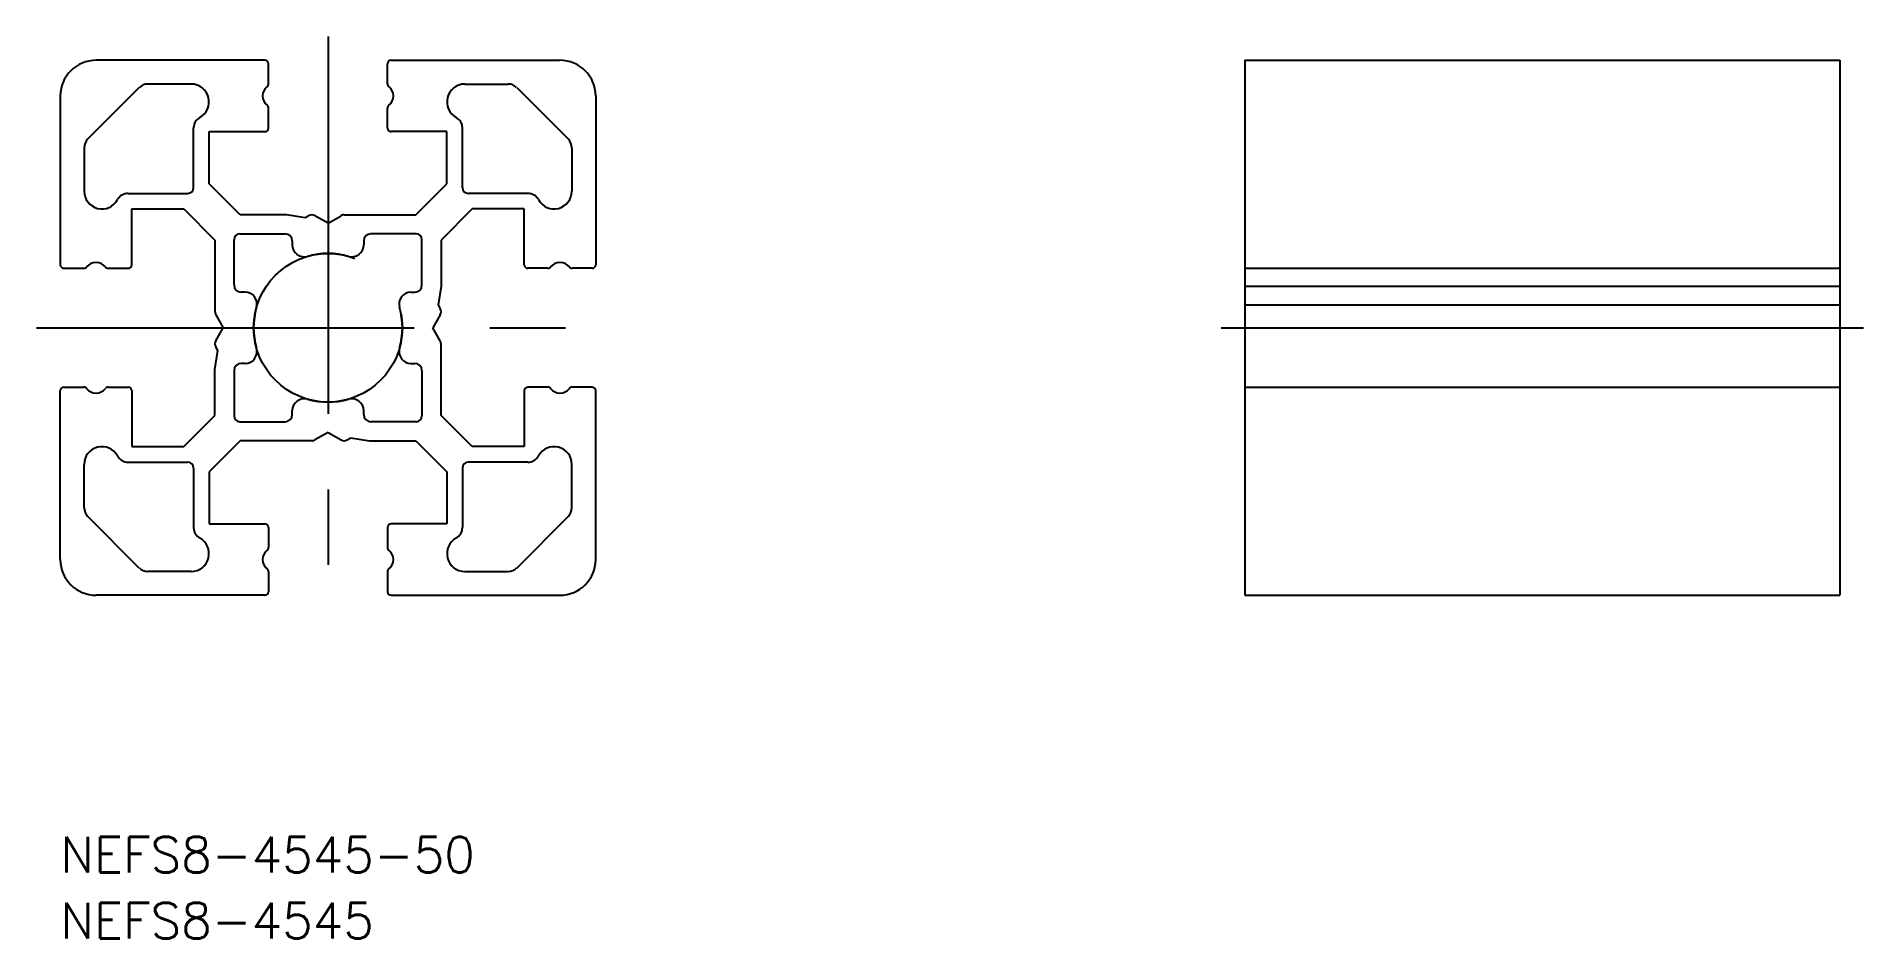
# Model space of a CAD drawing. Extents: x -25 to 129, y -51 to 25.
import ezdxf

# ---------------------------------------------------------------- set-up
doc = ezdxf.new("R2010")
doc.units = 0
doc.linetypes.add('CENTER', pattern=[50.8, 31.75, -6.35, 6.35, -6.35])
doc.linetypes.add('PHANTOM', pattern=[63.5, 31.75, -6.35, 6.35, -6.35, 6.35, -6.35])
doc.layers.get('0').update_dxf_attribs({"linetype": 'CONTINUOUS'})
doc.layers.add('CENTER', color=1, linetype='CENTER')
doc.styles.get("Standard").update_dxf_attribs({"font": 'txt.shx', "height": 3, "bigfont": 'bigfont.shx'})

# ---------------------------------------------------------------- blocks, each defined once
blk = doc.blocks.new('*U16')
at = {"color": 7, "linetype": 'CONTINUOUS'}
blk.add_text('NEFS8-4545-50', height=3, dxfattribs=at).set_placement((-22.5, -45.83))
blk = doc.blocks.new('*U17')
at = {"color": 7, "linetype": 'CONTINUOUS'}
blk.add_text('NEFS8-4545', height=3, dxfattribs=at).set_placement((-22.5, -51.37))

msp = doc.modelspace()

# ---------------------------------------------------------------- linework, layer by layer
at = {"color": 7, "linetype": 'CONTINUOUS'}
for p, q in [((-5.3, 22.5), (-19.5, 22.5)), ((-5, 20.52), (-5, 22.2)), ((5, 20.52), (5, 22.2)), ((5.3, 22.5), (19.5, 22.5)), ((77.07, 22.5), (127.07, 22.5)), ((77.07, 22.5), (77.07, -22.5)), ((127.07, 22.5), (127.07, -22.5)), ((-15.86, 20.21), (-20.21, 15.86)), ((-11.5, 20.5), (-15.15, 20.5)), ((11.5, 20.5), (15.15, 20.5)), ((15.86, 20.21), (20.21, 15.86)), ((-22.5, 19.5), (-22.5, 5.3)), ((-5, 16.8), (-5, 18.48)), ((5, 16.8), (5, 18.48)), ((22.5, 19.5), (22.5, 5.3)), ((-11.3, 11.8), (-11.3, 16.81)), ((-10, 12.12), (-10, 16.5)), ((-10, 16.5), (-5.3, 16.5)), ((10, 16.5), (5.3, 16.5)), ((10, 12.12), (10, 16.5)), ((11.3, 11.8), (11.3, 16.81)), ((-20.5, 15.15), (-20.5, 11.5)), ((20.5, 15.15), (20.5, 11.5)), ((-16.81, 11.3), (-11.8, 11.3)), ((-7.38, 9.5), (-10, 12.12)), ((7.38, 9.5), (10, 12.12)), ((16.81, 11.3), (11.8, 11.3)), ((-16.5, 5.3), (-16.5, 10)), ((-16.5, 10), (-12.12, 10)), ((-12.12, 10), (-9.5, 7.38)), ((-3.5, 9.5), (-7.38, 9.5)), ((-1.92, 9.25), (-3.5, 9.5)), ((-1.6, 9.43), (-1.92, 9.25)), ((0, 8.8), (-1.1, 9.43)), ((0, 8.8), (1.1, 9.43)), ((1.35, 9.5), (7.38, 9.5)), ((12.12, 10), (9.5, 7.38)), ((16.5, 10), (12.12, 10)), ((16.5, 5.3), (16.5, 10)), ((-7.4, 7.9), (-3.6, 7.9)), ((7.4, 7.9), (3.6, 7.9)), ((-9.5, 7.38), (-9.5, 1.35)), ((-7.9, 3.6), (-7.9, 7.4)), ((-3, 7.3), (-3, 6.97)), ((3, 7.3), (3, 6.97)), ((7.9, 3.6), (7.9, 7.4)), ((9.5, 7.38), (9.5, 3.5)), ((-22.2, 5), (-20.52, 5)), ((-18.48, 5), (-16.8, 5)), ((18.48, 5), (16.8, 5)), ((22.2, 5), (20.52, 5)), ((77.07, 5), (127.07, 5)), ((9.5, 3.5), (9.25, 1.92)), ((77.07, 3.5), (127.07, 3.5)), ((-6.97, 3), (-7.3, 3)), ((6.97, 3), (7.3, 3)), ((9.25, 1.92), (9.43, 1.6)), ((77.07, 1.92), (127.07, 1.92)), ((-9.43, 1.1), (-8.8, 0)), ((-9.43, -1.1), (-8.8, 0)), ((9.43, 1.1), (8.8, 0)), ((9.43, -1.1), (8.8, 0)), ((77.07, 0), (127.07, 0)), ((9.5, -7.38), (9.5, -1.35)), ((-9.5, -3.5), (-9.25, -1.92)), ((-9.25, -1.92), (-9.43, -1.6)), ((-6.97, -3), (-7.3, -3)), ((6.97, -3), (7.3, -3)), ((-9.5, -7.38), (-9.5, -3.5)), ((-7.9, -3.6), (-7.9, -7.4)), ((7.9, -3.6), (7.9, -7.4)), ((-22.5, -19.5), (-22.5, -5.3)), ((-22.2, -5), (-20.52, -5)), ((-18.48, -5), (-16.8, -5)), ((-16.5, -5.3), (-16.5, -10)), ((16.5, -5.3), (16.5, -10)), ((18.48, -5), (16.8, -5)), ((22.2, -5), (20.52, -5)), ((22.5, -19.5), (22.5, -5.3)), ((77.07, -5), (127.07, -5)), ((-12.12, -10), (-9.5, -7.38)), ((-3, -7.3), (-3, -6.97)), ((3, -7.3), (3, -6.97)), ((12.12, -10), (9.5, -7.38)), ((-7.4, -7.9), (-3.6, -7.9)), ((0, -8.8), (-1.1, -9.43)), ((0, -8.8), (1.1, -9.43)), ((7.4, -7.9), (3.6, -7.9)), ((-16.5, -10), (-12.12, -10)), ((-7.38, -9.5), (-10, -12.12)), ((-1.35, -9.5), (-7.38, -9.5)), ((1.6, -9.43), (1.92, -9.25)), ((1.92, -9.25), (3.5, -9.5)), ((3.5, -9.5), (7.38, -9.5)), ((7.38, -9.5), (10, -12.12)), ((16.5, -10), (12.12, -10)), ((-20.5, -15.15), (-20.5, -11.5)), ((-16.81, -11.3), (-11.8, -11.3)), ((-11.3, -11.8), (-11.3, -16.81)), ((-10, -12.12), (-10, -16.5)), ((10, -12.12), (10, -16.5)), ((11.3, -11.8), (11.3, -16.81)), ((16.81, -11.3), (11.8, -11.3)), ((20.5, -15.15), (20.5, -11.5)), ((-15.86, -20.21), (-20.21, -15.86)), ((-10, -16.5), (-5.3, -16.5)), ((-5, -16.8), (-5, -18.48)), ((5, -16.8), (5, -18.48)), ((10, -16.5), (5.3, -16.5)), ((15.86, -20.21), (20.21, -15.86)), ((-11.5, -20.5), (-15.15, -20.5)), ((-5, -20.52), (-5, -22.2)), ((5, -20.52), (5, -22.2)), ((11.5, -20.5), (15.15, -20.5)), ((-5.3, -22.5), (-19.5, -22.5)), ((5.3, -22.5), (19.5, -22.5)), ((77.07, -22.5), (127.07, -22.5))]:
    msp.add_line(p, q, dxfattribs=at)
at = {"color": 3, "linetype": 'PHANTOM'}
msp.add_circle((0, 0), 6.25, dxfattribs=at)
at = {"color": 7, "linetype": 'CONTINUOUS'}
for centre, radius, start, end in [((-19.5, 19.5), 3, 90, 180), ((-5.3, 22.2), 0.3, 0, 90), ((5.3, 22.2), 0.3, 90, 180), ((19.5, 19.5), 3, 0, 90), ((-15.15, 19.5), 1, 90, 135), ((-11.5, 19), 1.5, 298.6854, 90), ((-4.5, 19.5), 1, 127.9799, 232.0201), ((-5.3, 20.52), 0.3, 307.9799, 0), ((5.3, 20.52), 0.3, 180, 232.0201), ((4.5, 19.5), 1, 307.9799, 52.0201), ((11.5, 19), 1.5, 90, 241.3146), ((15.15, 19.5), 1, 45, 90), ((-5.3, 18.48), 0.3, 0, 52.0201), ((5.3, 18.48), 0.3, 127.9799, 180), ((-10.3, 16.81), 1, 118.6854, 180), ((10.3, 16.81), 1, 0, 61.3146), ((-19.5, 15.15), 1, 135, 180), ((-5.3, 16.8), 0.3, 270, 0), ((5.3, 16.8), 0.3, 180, 270), ((19.5, 15.15), 1, 0, 45), ((-19, 11.5), 1.5, 180, 331.3146), ((-16.81, 10.3), 1, 90, 151.3146), ((-11.8, 11.8), 0.5, 270, 0), ((11.8, 11.8), 0.5, 180, 270), ((16.81, 10.3), 1, 28.6854, 90), ((19, 11.5), 1.5, 208.6854, 0), ((-1.35, 9), 0.5, 60, 120), ((1.35, 9), 0.5, 89.9367, 120), ((-7.4, 7.4), 0.5, 90, 180), ((-3.6, 7.3), 0.6, 0, 90), ((3.6, 7.3), 0.6, 90, 180), ((7.4, 7.4), 0.5, 0, 90), ((-2, 6.97), 1, 180, 286.0134), ((0, 0), 6.25, 73.9866, 106.0134), ((2, 6.97), 1, 253.9866, 0), ((-22.2, 5.3), 0.3, 180, 270), ((-20.52, 5.3), 0.3, 270, 322.0201), ((-19.5, 4.5), 1, 37.9799, 142.0201), ((-18.48, 5.3), 0.3, 217.9799, 270), ((-16.8, 5.3), 0.3, 270, 0), ((16.8, 5.3), 0.3, 180, 270), ((18.48, 5.3), 0.3, 270, 322.0201), ((19.5, 4.5), 1, 37.9799, 142.0201), ((20.52, 5.3), 0.3, 217.9799, 270), ((22.2, 5.3), 0.3, 270, 0), ((-7.3, 3.6), 0.6, 180, 270), ((7.3, 3.6), 0.6, 270, 0), ((-6.97, 2), 1, 343.9866, 90), ((0, 0), 6.25, 163.9866, 196.0134), ((6.97, 2), 1, 90, 196.0134), ((0, 0), 6.25, 343.9866, 16.0134), ((9, 1.35), 0.5, 330, 30), ((-9, 1.35), 0.5, 179.9367, 210), ((-9, -1.35), 0.5, 150, 210), ((9, -1.35), 0.5, 359.9367, 30), ((-7.3, -3.6), 0.6, 90, 180), ((-6.97, -2), 1, 270, 16.0134), ((6.97, -2), 1, 163.9866, 270), ((7.3, -3.6), 0.6, 0, 90), ((-22.2, -5.3), 0.3, 90, 180), ((-20.52, -5.3), 0.3, 37.9799, 90), ((-19.5, -4.5), 1, 217.9799, 322.0201), ((-18.48, -5.3), 0.3, 90, 142.0201), ((-16.8, -5.3), 0.3, 0, 90), ((-2, -6.97), 1, 73.9866, 180), ((0, 0), 6.25, 253.9866, 286.0134), ((2, -6.97), 1, 0, 106.0134), ((16.8, -5.3), 0.3, 90, 180), ((18.48, -5.3), 0.3, 37.9799, 90), ((19.5, -4.5), 1, 217.9799, 322.0201), ((20.52, -5.3), 0.3, 90, 142.0201), ((22.2, -5.3), 0.3, 0, 90), ((-7.4, -7.4), 0.5, 180, 270), ((-3.6, -7.3), 0.6, 270, 0), ((3.6, -7.3), 0.6, 180, 270), ((7.4, -7.4), 0.5, 270, 0), ((-19, -11.5), 1.5, 28.6854, 180), ((-1.35, -9), 0.5, 269.9367, 300), ((1.35, -9), 0.5, 240, 300), ((19, -11.5), 1.5, 0, 151.3146), ((-16.81, -10.3), 1, 208.6854, 270), ((-11.8, -11.8), 0.5, 0, 90), ((11.8, -11.8), 0.5, 90, 180), ((16.81, -10.3), 1, 270, 331.3146), ((-19.5, -15.15), 1, 180, 225), ((19.5, -15.15), 1, 315, 0), ((-10.3, -16.81), 1, 180, 241.3146), ((-5.3, -16.8), 0.3, 0, 90), ((5.3, -16.8), 0.3, 90, 180), ((10.3, -16.81), 1, 298.6854, 0), ((-11.5, -19), 1.5, 270, 61.3146), ((11.5, -19), 1.5, 118.6854, 270), ((-19.5, -19.5), 3, 180, 270), ((-4.5, -19.5), 1, 127.9799, 232.0201), ((-5.3, -18.48), 0.3, 307.9799, 0), ((5.3, -18.48), 0.3, 180, 232.0201), ((4.5, -19.5), 1, 307.9799, 52.0201), ((19.5, -19.5), 3, 270, 0), ((-15.15, -19.5), 1, 225, 270), ((-5.3, -20.52), 0.3, 0, 52.0201), ((5.3, -20.52), 0.3, 127.9799, 180), ((15.15, -19.5), 1, 270, 315), ((-5.3, -22.2), 0.3, 270, 0), ((5.3, -22.2), 0.3, 180, 270)]:
    msp.add_arc(centre, radius, start, end, dxfattribs=at)
at = {"layer": 'CENTER', "color": 1, "linetype": 'CENTER'}
for p, q in [((0, 24.5), (0, -24.5)), ((-24.5, 0), (24.5, 0)), ((75.07, 0), (129.07, 0))]:
    msp.add_line(p, q, dxfattribs=at)

# ---------------------------------------------------------------- block references
at = {"color": 7, "linetype": 'CONTINUOUS'}
for name in ['*U16', '*U17']:
    msp.add_blockref(name, (0, 0), dxfattribs=at)

doc.saveas('drawing.dxf')
